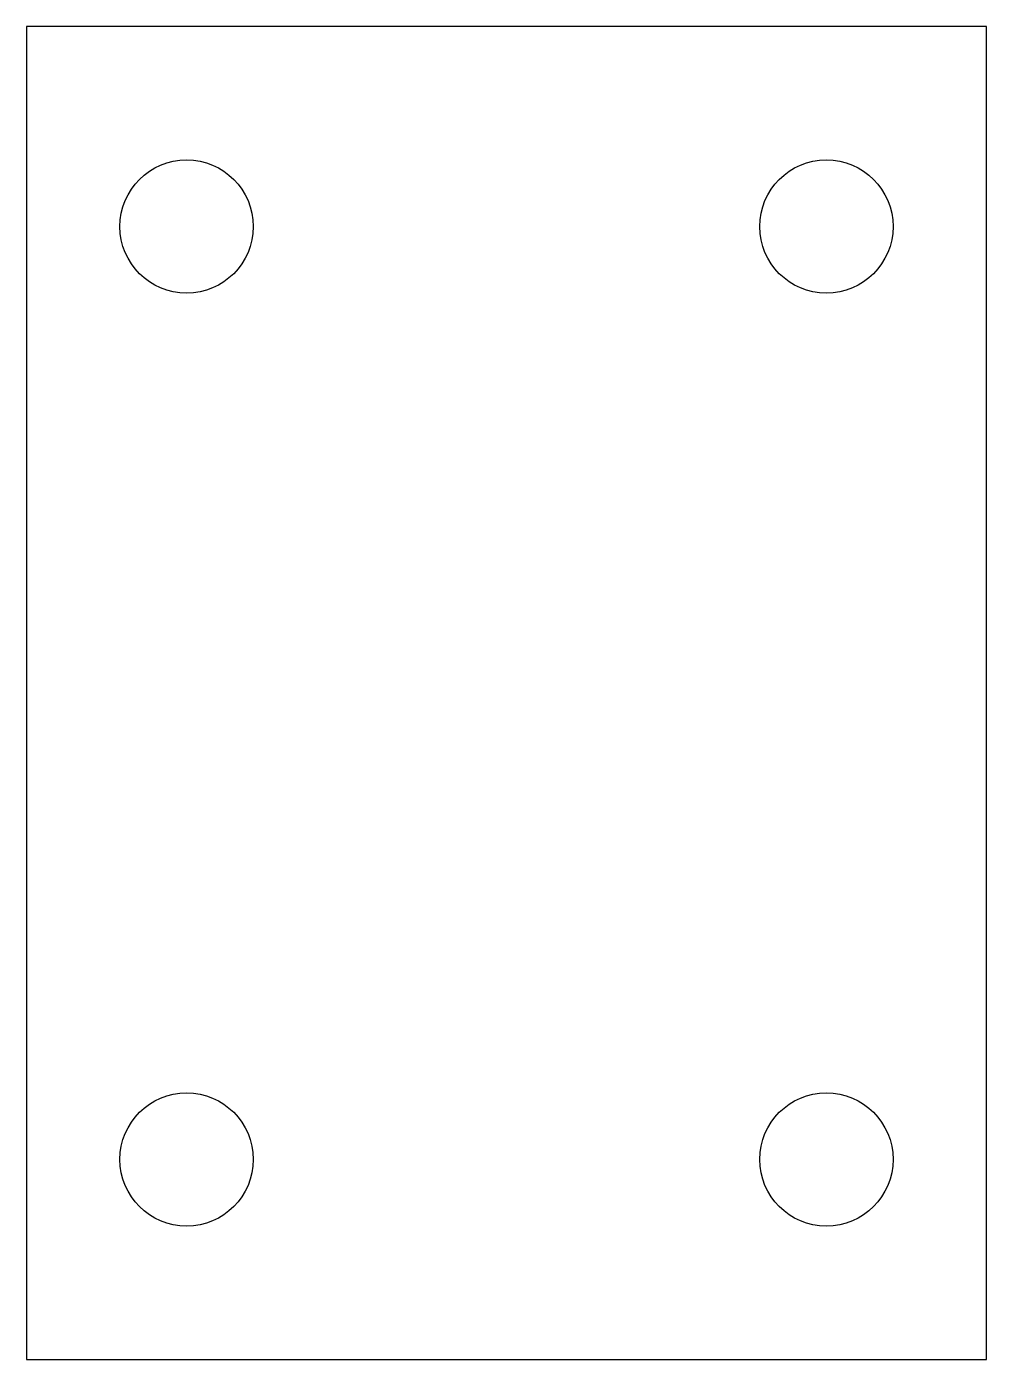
# Model space of a CAD drawing. Header units: millimetres. Extents: x 0 to 36, y 0 to 50.
import ezdxf

# ---------------------------------------------------------------- set-up
doc = ezdxf.new("R2010")
doc.units = ezdxf.units.MM

msp = doc.modelspace()

# ---------------------------------------------------------------- linework, layer by layer
msp.add_lwpolyline([(0, 50), (0, 0), (36, 0), (36, 50)], close=True)
for centre in [(6, 42.5), (30, 42.5), (6, 7.5), (30, 7.5)]:
    msp.add_circle(centre, 2.5)

doc.saveas('drawing.dxf')
